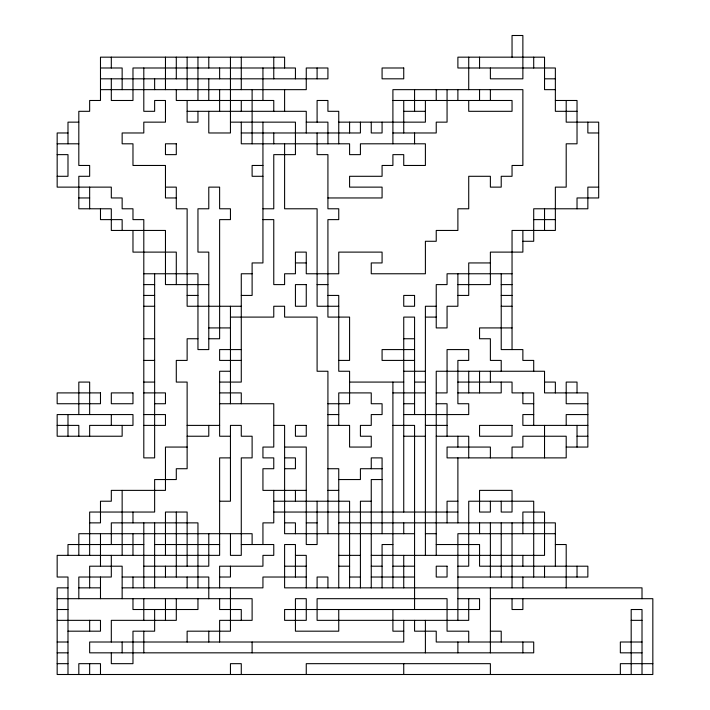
<?xml version="1.0" encoding="UTF-8"?>
<svg xmlns="http://www.w3.org/2000/svg" width="710" height="710" viewBox="0 0 710 710"><rect width="100%" height="100%" fill="white"/><g stroke="black" fill="none" stroke-linecap="round" stroke-linejoin="round"><path stroke-width="1.06" d="M100.483 67.991L122.147 67.991L122.147 89.655M100.483 78.819L327.922 78.819L327.922 67.991L306.258 67.991L306.258 89.655L100.483 89.655M544.534 78.819L555.362 78.819M555.362 89.655L544.534 89.655L544.534 57.164L457.888 57.164L457.888 67.991L555.362 67.991L555.362 111.31L577.026 111.31M392.905 100.483L512.043 100.483L512.043 111.31L468.724 111.31L468.724 100.483M555.362 100.483L577.026 100.483L577.026 143.802L566.198 143.802L566.198 187.129L555.362 187.129L555.362 230.448L512.043 230.448L512.043 349.586M187.129 111.31L306.258 111.31L306.258 132.974M403.741 111.31L425.396 111.31M78.819 122.147L67.991 122.147L67.991 143.802M230.448 122.147L295.431 122.147L295.431 154.638L273.767 154.638L273.767 208.784L262.94 208.784M306.258 122.147L327.922 122.147L327.922 143.802M338.75 122.147L425.396 122.147L425.396 100.483M67.991 132.974L57.164 132.974L57.164 187.129L111.31 187.129L111.31 197.957L122.147 197.957L122.147 208.784L132.974 208.784L132.974 219.621L143.802 219.621L143.802 457.888L154.638 457.888L154.638 273.767M241.276 132.974L360.414 132.974L360.414 122.147M392.905 132.974L436.233 132.974L436.233 122.147L447.06 122.147L447.06 89.655M598.69 132.974L587.853 132.974L587.853 122.147M57.164 143.802L78.819 143.802M57.164 154.638L67.991 154.638L67.991 176.293L57.164 176.293M262.94 165.465L252.112 165.465L252.112 176.293L262.94 176.293M165.465 187.129L176.293 187.129L176.293 208.784L187.129 208.784L187.129 306.258L241.276 306.258M598.69 187.129L587.853 187.129L587.853 208.784L533.707 208.784L533.707 241.276L522.871 241.276M78.819 197.957L89.655 197.957M176.293 197.957L165.465 197.957L165.465 165.465L132.974 165.465L132.974 143.802L122.147 143.802L122.147 132.974L143.802 132.974L143.802 122.147L165.465 122.147L165.465 100.483L154.638 100.483L154.638 111.31L143.802 111.31L143.802 67.991M327.922 197.957L382.078 197.957L382.078 187.129L349.586 187.129L349.586 176.293L382.078 176.293L382.078 165.465L392.905 165.465L392.905 154.638L403.741 154.638L403.741 165.465L425.396 165.465L425.396 143.802L360.414 143.802L360.414 154.638L349.586 154.638L349.586 143.802L241.276 143.802L241.276 122.147M262.94 219.621L273.767 219.621L273.767 284.603L284.603 284.603L284.603 273.767L295.431 273.767L295.431 252.112L306.258 252.112L306.258 273.767L338.75 273.767L338.75 252.112L382.078 252.112L382.078 262.94L371.25 262.94L371.25 273.767L425.396 273.767L425.396 241.276L436.233 241.276L436.233 230.448L457.888 230.448L457.888 208.784L468.724 208.784L468.724 176.293L490.379 176.293L490.379 187.129L501.216 187.129L501.216 176.293L512.043 176.293L512.043 165.465L522.871 165.465L522.871 89.655L392.905 89.655L392.905 143.802M533.707 219.621L555.362 219.621M295.431 262.94L306.258 262.94M490.379 262.94L468.724 262.94L468.724 295.431L457.888 295.431M143.802 273.767L197.957 273.767L197.957 349.586L208.784 349.586L208.784 252.112L197.957 252.112L197.957 208.784L208.784 208.784L208.784 187.129L219.621 187.129L219.621 208.784L230.448 208.784L230.448 219.621L219.621 219.621L219.621 338.75L208.784 338.75M252.112 273.767L241.276 273.767L241.276 382.078L219.621 382.078M512.043 273.767L447.06 273.767L447.06 284.603L436.233 284.603L436.233 327.922L447.06 327.922L447.06 306.258L457.888 306.258L457.888 273.767M143.802 284.603L154.638 284.603M208.784 284.603L165.465 284.603L165.465 230.448L111.31 230.448L111.31 208.784L78.819 208.784L78.819 176.293L89.655 176.293L89.655 165.465L78.819 165.465L78.819 111.31L89.655 111.31L89.655 100.483L100.483 100.483L100.483 57.164L284.603 57.164L284.603 67.991M317.095 284.603L327.922 284.603M457.888 284.603L490.379 284.603L490.379 252.112L522.871 252.112L522.871 230.448M501.216 284.603L512.043 284.603M143.802 295.431L154.638 295.431M187.129 295.431L197.957 295.431M241.276 295.431L252.112 295.431L252.112 262.94L262.94 262.94L262.94 122.147M327.922 295.431L338.75 295.431L338.75 371.25L349.586 371.25L349.586 403.741L327.922 403.741M501.216 295.431L512.043 295.431M143.802 306.258L154.638 306.258M338.75 306.258L317.095 306.258L317.095 208.784L284.603 208.784L284.603 143.802M436.233 306.258L425.396 306.258L425.396 555.362M501.216 306.258L512.043 306.258M230.448 317.095L273.767 317.095L273.767 306.258L284.603 306.258L284.603 317.095L317.095 317.095L317.095 371.25L327.922 371.25L327.922 533.707M425.396 317.095L436.233 317.095M208.784 327.922L230.448 327.922M512.043 327.922L479.552 327.922L479.552 338.75L490.379 338.75L490.379 360.414L501.216 360.414L501.216 371.25M143.802 338.75L154.638 338.75M197.957 338.75L187.129 338.75L187.129 360.414L176.293 360.414L176.293 382.078L187.129 382.078L187.129 468.724L176.293 468.724L176.293 479.552L154.638 479.552L154.638 512.043L89.655 512.043L89.655 555.362M403.741 338.75L414.569 338.75M241.276 349.586L219.621 349.586L219.621 360.414L241.276 360.414M414.569 349.586L382.078 349.586L382.078 360.414L414.569 360.414M143.802 360.414L154.638 360.414M338.75 360.414L349.586 360.414L349.586 317.095L327.922 317.095L327.922 219.621L338.75 219.621L338.75 208.784L327.922 208.784L327.922 154.638L317.095 154.638L317.095 132.974M230.448 371.25L219.621 371.25L219.621 436.233L230.448 436.233M403.741 371.25L425.396 371.25M143.802 382.078L154.638 382.078M349.586 382.078L403.741 382.078M414.569 382.078L425.396 382.078M457.888 382.078L512.043 382.078L512.043 392.905L533.707 392.905L533.707 425.396M544.534 382.078L555.362 382.078L555.362 392.905M143.802 392.905L165.465 392.905L165.465 403.741L154.638 403.741M219.621 392.905L241.276 392.905L241.276 403.741M392.905 392.905L425.396 392.905M436.233 392.905L447.06 392.905L447.06 349.586L468.724 349.586L468.724 360.414L457.888 360.414L457.888 403.741L468.724 403.741L468.724 414.569L403.741 414.569M457.888 392.905L501.216 392.905L501.216 382.078M219.621 403.741L273.767 403.741L273.767 447.06L262.94 447.06L262.94 457.888L273.767 457.888L273.767 468.724L262.94 468.724L262.94 490.379L306.258 490.379M403.741 403.741L414.569 403.741M436.233 403.741L447.06 403.741L447.06 436.233M533.707 403.741L522.871 403.741L522.871 392.905M587.853 403.741L566.198 403.741L566.198 382.078L577.026 382.078L577.026 392.905M143.802 414.569L165.465 414.569L165.465 425.396L143.802 425.396M327.922 414.569L338.75 414.569M533.707 414.569L522.871 414.569L522.871 425.396L587.853 425.396M587.853 414.569L566.198 414.569L566.198 425.396M57.164 425.396L78.819 425.396L78.819 436.233M187.129 425.396L219.621 425.396M273.767 425.396L284.603 425.396L284.603 533.707L414.569 533.707M327.922 425.396L349.586 425.396L349.586 447.06L371.25 447.06L371.25 436.233L360.414 436.233L360.414 425.396L371.25 425.396L371.25 414.569L382.078 414.569L382.078 403.741L371.25 403.741L371.25 392.905L338.75 392.905L338.75 425.396M392.905 425.396L414.569 425.396L414.569 609.517M425.396 425.396L447.06 425.396M187.129 436.233L208.784 436.233L208.784 425.396M403.741 436.233L425.396 436.233M436.233 436.233L468.724 436.233L468.724 457.888M577.026 436.233L587.853 436.233M187.129 447.06L165.465 447.06L165.465 490.379L111.31 490.379L111.31 501.216L100.483 501.216L100.483 522.871L89.655 522.871M284.603 447.06L306.258 447.06L306.258 544.534L317.095 544.534L317.095 501.216M566.198 447.06L587.853 447.06L587.853 392.905L544.534 392.905L544.534 371.25L436.233 371.25L436.233 555.362M230.448 457.888L219.621 457.888L219.621 555.362L57.164 555.362L57.164 577.026L67.991 577.026L67.991 674.5M284.603 457.888L295.431 457.888L295.431 468.724L284.603 468.724M327.922 468.724L338.75 468.724L338.75 587.853M382.078 468.724L360.414 468.724L360.414 479.552L338.75 479.552M382.078 479.552L371.25 479.552L371.25 587.853M327.922 490.379L338.75 490.379M219.621 501.216L230.448 501.216L230.448 425.396L241.276 425.396L241.276 436.233L252.112 436.233L252.112 457.888L241.276 457.888L241.276 555.362L230.448 555.362L230.448 533.707M273.767 501.216L349.586 501.216L349.586 587.853M371.25 501.216L360.414 501.216L360.414 587.853M457.888 501.216L447.06 501.216L447.06 522.871M273.767 512.043L457.888 512.043M284.603 522.871L295.431 522.871L295.431 533.707M306.258 522.871L317.095 522.871M338.75 522.871L555.362 522.871L555.362 566.198M425.396 533.707L436.233 533.707M555.362 533.707L457.888 533.707L457.888 620.345M143.802 544.534L67.991 544.534L67.991 555.362M154.638 544.534L219.621 544.534M241.276 544.534L273.767 544.534L273.767 555.362L262.94 555.362L262.94 566.198L219.621 566.198L219.621 587.853M392.905 544.534L382.078 544.534L382.078 587.853M436.233 544.534L479.552 544.534L479.552 566.198L587.853 566.198L587.853 577.026L457.888 577.026M555.362 544.534L566.198 544.534L566.198 587.853M295.431 555.362L306.258 555.362L306.258 587.853M338.75 555.362L360.414 555.362M371.25 555.362L544.534 555.362L544.534 512.043L522.871 512.043L522.871 533.707M143.802 566.198L208.784 566.198L208.784 533.707M284.603 566.198L306.258 566.198M338.75 566.198L349.586 566.198M371.25 566.198L382.078 566.198M392.905 566.198L414.569 566.198M457.888 566.198L468.724 566.198L468.724 501.216L533.707 501.216L533.707 577.026M122.147 577.026L208.784 577.026L208.784 598.69M219.621 577.026L230.448 577.026L230.448 566.198M306.258 577.026L262.94 577.026L262.94 587.853L122.147 587.853M349.586 577.026L360.414 577.026M371.25 577.026L414.569 577.026M67.991 587.853L57.164 587.853L57.164 674.5L652.836 674.5L652.836 598.69L490.379 598.69M78.819 587.853L100.483 587.853M57.164 598.69L252.112 598.69L252.112 620.345L219.621 620.345L219.621 642.009M457.888 598.69L479.552 598.69L479.552 609.517L284.603 609.517L284.603 620.345L306.258 620.345L306.258 598.69L295.431 598.69L295.431 631.181L338.75 631.181L338.75 609.517M57.164 609.517L67.991 609.517M57.164 620.345L100.483 620.345L100.483 631.181L67.991 631.181M631.181 620.345L642.009 620.345M403.741 631.181L392.905 631.181L392.905 609.517M490.379 631.181L501.216 631.181L501.216 642.009M57.164 642.009L67.991 642.009M642.009 642.009L620.345 642.009L620.345 652.836L642.009 652.836M57.164 652.836L67.991 652.836M57.164 663.672L67.991 663.672M652.836 663.672L620.345 663.672L620.345 674.5M642.009 598.69L642.009 587.853L284.603 587.853L284.603 544.534L295.431 544.534L295.431 577.026M642.009 674.5L642.009 609.517L631.181 609.517L631.181 674.5M577.026 208.784L577.026 197.957L598.69 197.957L598.69 122.147L566.198 122.147L566.198 100.483M577.026 425.396L577.026 447.06M577.026 566.198L577.026 577.026M544.534 208.784L544.534 230.448M544.534 425.396L544.534 457.888M544.534 566.198L544.534 577.026M533.707 57.164L533.707 67.991M533.707 371.25L533.707 360.414L522.871 360.414L522.871 349.586L501.216 349.586L501.216 273.767M522.871 555.362L522.871 566.198M522.871 577.026L522.871 587.853M522.871 598.69L522.871 609.517L512.043 609.517L512.043 598.69M522.871 642.009L522.871 652.836M512.043 57.164L512.043 35.5L522.871 35.5L522.871 78.819L490.379 78.819L490.379 67.991M512.043 457.888L512.043 447.06L522.871 447.06L522.871 436.233L566.198 436.233L566.198 457.888L447.06 457.888L447.06 447.06L490.379 447.06L490.379 457.888M512.043 522.871L512.043 587.853M501.216 501.216L501.216 512.043L512.043 512.043L512.043 490.379L479.552 490.379L479.552 512.043L490.379 512.043L490.379 501.216M501.216 522.871L501.216 577.026M490.379 89.655L490.379 100.483M490.379 371.25L490.379 382.078M490.379 522.871L490.379 577.026M490.379 587.853L490.379 652.836M490.379 674.5L490.379 663.672L306.258 663.672L306.258 674.5M479.552 57.164L479.552 67.991M479.552 89.655L479.552 100.483M479.552 371.25L479.552 392.905M479.552 522.871L479.552 533.707M468.724 57.164L468.724 89.655M468.724 371.25L468.724 392.905M468.724 598.69L468.724 620.345L317.095 620.345L317.095 598.69L447.06 598.69L447.06 631.181L468.724 631.181L468.724 642.009M457.888 89.655L457.888 100.483M457.888 436.233L457.888 447.06M457.888 457.888L457.888 522.871M457.888 642.009L457.888 652.836M436.233 89.655L436.233 100.483M425.396 620.345L425.396 652.836M414.569 89.655L414.569 111.31M414.569 132.974L414.569 143.802M414.569 414.569L414.569 317.095L403.741 317.095L403.741 512.043M414.569 620.345L414.569 631.181L436.233 631.181L436.233 642.009L533.707 642.009L533.707 652.836L89.655 652.836L89.655 642.009L403.741 642.009L403.741 620.345M403.741 100.483L403.741 132.974M403.741 522.871L403.741 533.707M403.741 555.362L403.741 587.853M403.741 663.672L403.741 674.5M392.905 382.078L392.905 587.853M382.078 122.147L382.078 132.974L371.25 132.974L371.25 122.147M382.078 533.707L382.078 457.888L371.25 457.888L371.25 468.724M349.586 122.147L349.586 132.974M338.75 143.802L338.75 111.31L327.922 111.31L327.922 100.483L317.095 100.483L317.095 122.147M327.922 587.853L327.922 577.026L317.095 577.026L317.095 587.853M317.095 67.991L317.095 78.819M295.431 78.819L295.431 67.991L132.974 67.991L132.974 100.483L111.31 100.483L111.31 78.819M295.431 490.379L295.431 501.216M284.603 89.655L284.603 111.31M273.767 57.164L273.767 78.819M273.767 111.31L273.767 100.483L176.293 100.483L176.293 89.655M273.767 132.974L273.767 143.802M273.767 490.379L273.767 522.871L262.94 522.871L262.94 544.534M262.94 67.991L262.94 100.483M252.112 89.655L252.112 143.802M252.112 544.534L252.112 533.707L78.819 533.707L78.819 555.362M252.112 642.009L252.112 652.836M241.276 57.164L241.276 89.655M241.276 100.483L241.276 111.31M241.276 620.345L241.276 609.517L219.621 609.517L219.621 598.69M241.276 674.5L241.276 663.672L230.448 663.672L230.448 674.5M230.448 57.164L230.448 132.974L208.784 132.974L208.784 111.31M230.448 306.258L230.448 403.741M230.448 587.853L230.448 631.181L187.129 631.181L187.129 642.009M219.621 67.991L219.621 78.819M219.621 89.655L219.621 111.31M208.784 57.164L208.784 67.991M208.784 78.819L208.784 100.483M208.784 631.181L208.784 642.009M197.957 57.164L197.957 100.483M197.957 111.31L197.957 122.147L187.129 122.147L187.129 100.483M197.957 587.853L197.957 522.871L111.31 522.871L111.31 544.534M197.957 598.69L197.957 609.517L132.974 609.517L132.974 598.69M187.129 57.164L187.129 89.655M187.129 566.198L187.129 512.043L165.465 512.043L165.465 555.362M187.129 577.026L187.129 587.853M176.293 57.164L176.293 78.819M176.293 284.603L176.293 252.112L132.974 252.112L132.974 230.448M176.293 512.043L176.293 577.026M176.293 598.69L176.293 620.345L111.31 620.345L111.31 642.009M165.465 57.164L165.465 89.655M165.465 566.198L165.465 577.026M165.465 598.69L165.465 620.345M154.638 78.819L154.638 89.655M154.638 522.871L154.638 587.853M154.638 609.517L154.638 631.181L132.974 631.181L132.974 663.672L111.31 663.672L111.31 652.836M143.802 522.871L143.802 587.853M143.802 598.69L143.802 620.345M143.802 631.181L143.802 652.836M132.974 512.043L132.974 522.871M132.974 533.707L132.974 555.362M132.974 577.026L132.974 587.853M122.147 230.448L122.147 219.621L100.483 219.621L100.483 208.784M122.147 425.396L122.147 436.233L57.164 436.233L57.164 414.569L132.974 414.569L132.974 425.396L89.655 425.396L89.655 436.233M122.147 490.379L122.147 555.362M122.147 598.69L122.147 566.198L89.655 566.198L89.655 587.853M122.147 642.009L122.147 652.836M111.31 57.164L111.31 67.991M111.31 414.569L111.31 425.396M111.31 555.362L111.31 577.026L78.819 577.026L78.819 598.69M100.483 533.707L100.483 566.198M100.483 577.026L100.483 598.69M100.483 674.5L100.483 663.672L78.819 663.672L78.819 674.5M89.655 187.129L89.655 208.784M89.655 414.569L89.655 382.078L78.819 382.078L78.819 414.569M89.655 620.345L89.655 631.181M89.655 663.672L89.655 674.5M67.991 414.569L67.991 436.233M403.741 67.991L382.078 67.991L382.078 78.819L403.741 78.819L403.741 67.991M176.293 143.802L165.465 143.802L165.465 154.638L176.293 154.638L176.293 143.802M306.258 284.603L295.431 284.603L295.431 306.258L306.258 306.258L306.258 284.603M414.569 295.431L403.741 295.431L403.741 306.258L414.569 306.258L414.569 295.431M100.483 392.905L57.164 392.905L57.164 403.741L100.483 403.741L100.483 392.905M132.974 392.905L111.31 392.905L111.31 403.741L132.974 403.741L132.974 392.905M306.258 425.396L295.431 425.396L295.431 436.233L306.258 436.233L306.258 425.396M512.043 425.396L479.552 425.396L479.552 436.233L512.043 436.233L512.043 425.396M447.06 566.198L436.233 566.198L436.233 577.026L447.06 577.026L447.06 566.198"/></g></svg>
